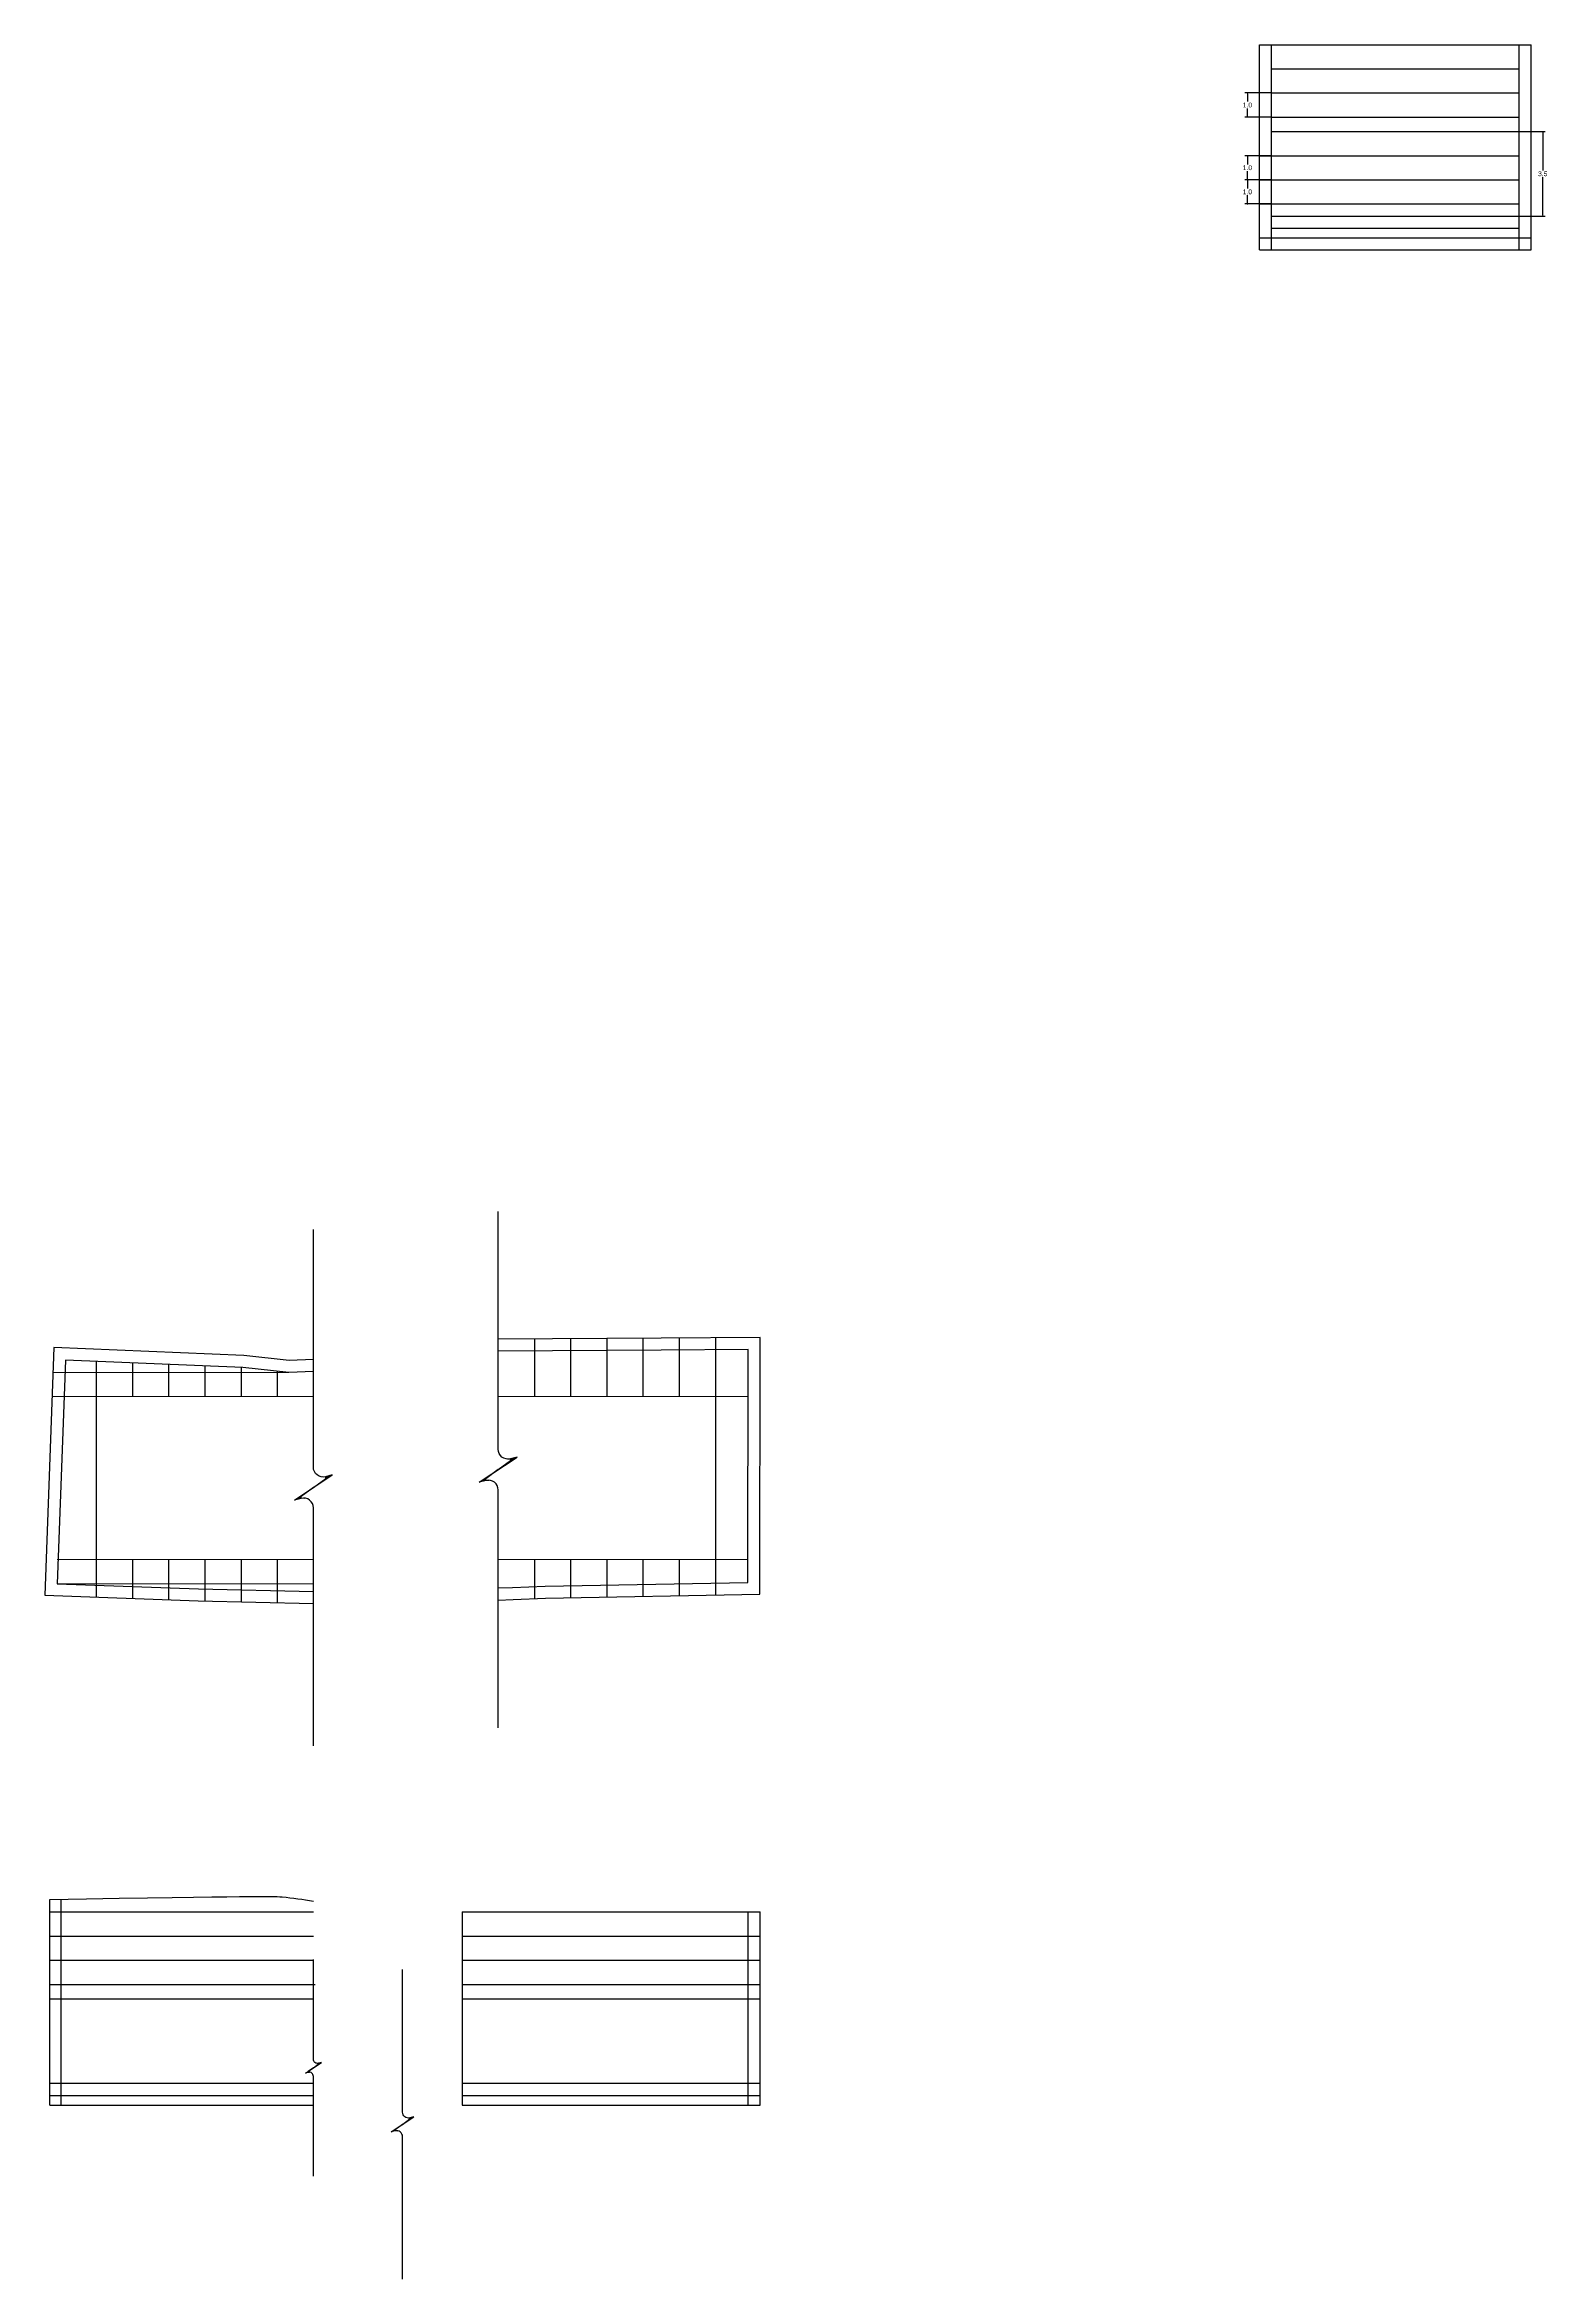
# Model space of a CAD drawing. Header units: metres. Extents: x 1491 to 3802, y 1670 to 4183.
# Drawn here: x 1572.5 to 1634.8, y 1670.1 to 1762.7 of the extents above; entities that cross this region are included whole.
import ezdxf

# ---------------------------------------------------------------- set-up
doc = ezdxf.new("R2010")
doc.units = ezdxf.units.M
doc.layers.add('04_TEXT_int_sec', color=7, linetype='Continuous')
doc.layers.add('22_BLOQUE_RECORTE', color=7, linetype='Continuous')
doc.layers.add('Lim_Hatch', color=254, linetype='Continuous', lineweight=0)
doc.styles.add('Annotative', font='Arial.ttf')
doc.dimstyles.new('Annotative_RDC', dxfattribs={"dimscale": 0.15, "dimtxt": 2, "dimasz": 0.6, "dimexe": 1, "dimexo": 0.3, "dimgap": 0.4, "dimtad": 1, "dimtih": 1, "dimtoh": 1, "dimdec": 1, "dimzin": 1, "dimdsep": 46, "dimtxsty": 'Annotative', "dimblk": 'DOT', "dimblk1": 'DOT', "dimblk2": 'DOT', "dimcen": 0.01, "dimclrd": 191, "dimclre": 191, "dimclrt": 7, "dimadec": 0, "dimazin": 0, "dimtfac": 1, "dimtdec": 1, "dimtmove": 2, "dimatfit": 3, "dimldrblk": 'DOT', "dimfxl": 1, "dimtolj": 1, "dimtzin": 0, "dimarcsym": 0})

# ---------------------------------------------------------------- blocks, each defined once
blk = doc.blocks.new('_DOT')
at = {"color": 0, "linetype": 'Continuous'}
blk.add_line((-0.5, 0), (-1, 0), dxfattribs=at)
at = {"color": 0, "linetype": 'Continuous', "const_width": 0.5}
blk.add_lwpolyline([(-0.25, 0, 1), (0.25, 0, 1)], format="xyb", close=True, dxfattribs=at)
blk = doc.blocks.new('*D26')
at = {"layer": '04_TEXT_int_sec', "color": 191, "lineweight": -2, "transparency": 16777216}
for p, q in [((1623.318, 1760.736), (1622.248, 1760.736)), ((1622.348, 1760.676), (1622.348, 1760.377)), ((1623.318, 1759.736), (1622.248, 1759.736)), ((1622.348, 1759.796), (1622.348, 1760.095))]:
    blk.add_line(p, q, dxfattribs=at)
at = {"layer": 'Defpoints', "color": 0, "transparency": 16777216}
for p in [(1623.348, 1760.736), (1622.348, 1759.736), (1623.348, 1759.736)]:
    blk.add_point(p, dxfattribs=at)
at = {"layer": '04_TEXT_int_sec', "color": 191, "lineweight": -2, "transparency": 16777216, "xscale": 0.06, "yscale": 0.06, "zscale": 0.06}
for p, rotation in [((1622.348, 1760.736), 90), ((1622.348, 1759.736), 270)]:
    blk.add_blockref('_DOT', p, dxfattribs=dict(at, rotation=rotation))
at = {"layer": '04_TEXT_int_sec', "color": 7, "transparency": 16777216, "insert": (1622.348, 1760.236), "char_height": 0.2, "attachment_point": 5, "style": 'Annotative'}
blk.add_mtext('\\A1;1.0', dxfattribs=at)
blk = doc.blocks.new('*D27')
at = {"layer": '04_TEXT_int_sec', "color": 191, "lineweight": -2, "transparency": 16777216}
for p, q in [((1633.642, 1759.136), (1634.692, 1759.136)), ((1634.592, 1759.076), (1634.592, 1757.527)), ((1634.592, 1755.696), (1634.592, 1757.245)), ((1633.642, 1755.636), (1634.692, 1755.636))]:
    blk.add_line(p, q, dxfattribs=at)
at = {"layer": 'Defpoints', "color": 0, "transparency": 16777216}
for p in [(1633.612, 1759.136), (1633.612, 1755.636), (1634.592, 1755.636)]:
    blk.add_point(p, dxfattribs=at)
at = {"layer": '04_TEXT_int_sec', "color": 191, "lineweight": -2, "transparency": 16777216, "xscale": 0.06, "yscale": 0.06, "zscale": 0.06}
for p, rotation in [((1634.592, 1759.136), 90), ((1634.592, 1755.636), 270)]:
    blk.add_blockref('_DOT', p, dxfattribs=dict(at, rotation=rotation))
at = {"layer": '04_TEXT_int_sec', "color": 7, "transparency": 16777216, "insert": (1634.592, 1757.386), "char_height": 0.2, "attachment_point": 5, "style": 'Annotative'}
blk.add_mtext('\\A1;3.5', dxfattribs=at)
blk = doc.blocks.new('*D28')
at = {"layer": '04_TEXT_int_sec', "color": 191, "lineweight": -2, "transparency": 16777216}
for p, q in [((1623.318, 1758.136), (1622.248, 1758.136)), ((1622.348, 1758.076), (1622.348, 1757.777)), ((1623.318, 1757.136), (1622.248, 1757.136)), ((1622.348, 1757.196), (1622.348, 1757.495))]:
    blk.add_line(p, q, dxfattribs=at)
at = {"layer": 'Defpoints', "color": 0, "transparency": 16777216}
for p in [(1623.348, 1758.136), (1622.348, 1757.136), (1623.348, 1757.136)]:
    blk.add_point(p, dxfattribs=at)
at = {"layer": '04_TEXT_int_sec', "color": 191, "lineweight": -2, "transparency": 16777216, "xscale": 0.06, "yscale": 0.06, "zscale": 0.06}
for p, rotation in [((1622.348, 1758.136), 90), ((1622.348, 1757.136), 270)]:
    blk.add_blockref('_DOT', p, dxfattribs=dict(at, rotation=rotation))
at = {"layer": '04_TEXT_int_sec', "color": 7, "transparency": 16777216, "insert": (1622.348, 1757.636), "char_height": 0.2, "attachment_point": 5, "style": 'Annotative'}
blk.add_mtext('\\A1;1.0', dxfattribs=at)
blk = doc.blocks.new('*D29')
at = {"layer": '04_TEXT_int_sec', "color": 191, "lineweight": -2, "transparency": 16777216}
for p, q in [((1623.318, 1757.136), (1622.248, 1757.136)), ((1622.348, 1757.076), (1622.348, 1756.777)), ((1623.318, 1756.136), (1622.248, 1756.136)), ((1622.348, 1756.196), (1622.348, 1756.495))]:
    blk.add_line(p, q, dxfattribs=at)
at = {"layer": 'Defpoints', "color": 0, "transparency": 16777216}
for p in [(1623.348, 1757.136), (1622.348, 1756.136), (1623.348, 1756.136)]:
    blk.add_point(p, dxfattribs=at)
at = {"layer": '04_TEXT_int_sec', "color": 191, "lineweight": -2, "transparency": 16777216, "xscale": 0.06, "yscale": 0.06, "zscale": 0.06}
for p, rotation in [((1622.348, 1757.136), 90), ((1622.348, 1756.136), 270)]:
    blk.add_blockref('_DOT', p, dxfattribs=dict(at, rotation=rotation))
at = {"layer": '04_TEXT_int_sec', "color": 7, "transparency": 16777216, "insert": (1622.348, 1756.636), "char_height": 0.2, "attachment_point": 5, "style": 'Annotative'}
blk.add_mtext('\\A1;1.0', dxfattribs=at)
blk = doc.blocks.new('*U52')
at = {"layer": '22_BLOQUE_RECORTE', "linetype": 'Continuous'}
h = blk.add_hatch(color=191, dxfattribs=at)
h.dxf.hatch_style = 1
h.paths.add_polyline_path([(-1.16, 1.75), (-1, 1.13, -0.078331), (-0.98, 0.85), (-0.96, 1.1, -0.700782), (-0.84, 1.14), (0, 0)])
h = blk.add_hatch(color=191, dxfattribs=at)
h.dxf.hatch_style = 1
h.paths.add_polyline_path([(1, -1.13, -0.078331), (0.98, -0.85), (0.96, -1.1, -0.700782), (0.84, -1.14), (0, 0), (1.16, -1.75)])
at = {"layer": '22_BLOQUE_RECORTE', "color": 191, "linetype": 'Continuous'}
for points in [[(-23.88, 0), (-1.88, 0, 0.490659), (-1, 1.13), (-1.16, 1.75), (1.16, -1.75), (1, -1.13, -0.490659), (1.88, 0), (23.88, 0)], [(0, 0), (-0.84, 1.14, 0.700782), (-0.96, 1.1), (-0.98, 0.85)], [(0, 0), (0.84, -1.14, 0.700782), (0.96, -1.1), (0.98, -0.85)]]:
    blk.add_lwpolyline(points, format="xyb", dxfattribs=at)

msp = doc.modelspace()

# ---------------------------------------------------------------- linework, layer by layer
for p, q in [((1622.848, 1762.736), (1634.112, 1762.736)), ((1622.848, 1754.236), (1622.848, 1762.736)), ((1623.348, 1754.236), (1623.348, 1762.736)), ((1633.612, 1754.236), (1633.612, 1762.736)), ((1634.112, 1754.236), (1634.112, 1762.736)), ((1623.348, 1761.736), (1633.612, 1761.736)), ((1623.348, 1760.736), (1633.612, 1760.736)), ((1623.348, 1759.736), (1633.612, 1759.736)), ((1623.348, 1759.136), (1633.612, 1759.136)), ((1622.848, 1758.136), (1633.612, 1758.136)), ((1622.848, 1757.136), (1633.612, 1757.136)), ((1622.848, 1756.136), (1633.612, 1756.136)), ((1623.348, 1755.636), (1633.612, 1755.636)), ((1623.348, 1755.136), (1633.612, 1755.136)), ((1623.348, 1754.736), (1633.612, 1754.736)), ((1592.795, 1709.097), (1592.795, 1706.711)), ((1594.295, 1709.108), (1594.295, 1706.711)), ((1595.795, 1709.118), (1595.795, 1706.711)), ((1595.795, 1709.118), (1595.795, 1706.711)), ((1597.295, 1709.128), (1597.295, 1706.711)), ((1598.795, 1709.139), (1598.795, 1706.711)), ((1600.295, 1709.149), (1600.295, 1698.484)), ((1574.634, 1708.169), (1574.634, 1698.399)), ((1576.134, 1708.106), (1576.134, 1706.711)), ((1577.634, 1708.042), (1577.634, 1706.711)), ((1579.134, 1707.979), (1579.134, 1706.711)), ((1580.634, 1707.915), (1580.634, 1706.711)), ((1582.134, 1707.761), (1582.134, 1706.711)), ((1576.134, 1699.957), (1576.134, 1698.343)), ((1577.634, 1699.957), (1577.634, 1698.287)), ((1579.134, 1699.957), (1579.134, 1698.235)), ((1580.634, 1699.957), (1580.634, 1698.201)), ((1582.134, 1699.957), (1582.134, 1698.168)), ((1592.795, 1699.957), (1592.795, 1698.335)), ((1594.295, 1699.957), (1594.295, 1698.371)), ((1595.795, 1699.957), (1595.795, 1698.399)), ((1595.795, 1699.957), (1595.795, 1698.399)), ((1597.295, 1699.957), (1597.295, 1698.428)), ((1598.795, 1699.957), (1598.795, 1698.456)), ((1572.703, 1677.353), (1572.703, 1685.877)), ((1573.182, 1677.353), (1573.182, 1685.884)), ((1572.703, 1685.353), (1583.634, 1685.353)), ((1589.795, 1685.353), (1602.156, 1685.353)), ((1601.657, 1677.353), (1601.657, 1685.353)), ((1602.156, 1677.353), (1602.156, 1685.353)), ((1572.703, 1684.353), (1583.634, 1684.353)), ((1589.795, 1684.353), (1602.156, 1684.353)), ((1572.703, 1683.353), (1583.634, 1683.353)), ((1589.795, 1683.353), (1602.156, 1683.353)), ((1572.703, 1682.353), (1583.714, 1682.353)), ((1572.703, 1681.753), (1583.634, 1681.753)), ((1589.795, 1682.353), (1602.156, 1682.353)), ((1589.795, 1681.753), (1602.156, 1681.753)), ((1572.703, 1678.253), (1583.634, 1678.253)), ((1589.795, 1678.253), (1602.156, 1678.253)), ((1572.703, 1677.753), (1583.634, 1677.753)), ((1572.703, 1677.353), (1583.634, 1677.353)), ((1589.795, 1677.753), (1602.156, 1677.753)), ((1589.795, 1677.353), (1602.156, 1677.353))]:
    msp.add_line(p, q)
for points in [[(1583.634, 1708.251), (1582.627, 1708.21), (1580.746, 1708.409), (1572.878, 1708.742), (1572.496, 1698.478), (1578.863, 1698.241), (1583.634, 1698.134)], [(1591.295, 1698.282), (1591.911, 1698.304), (1591.911, 1698.304), (1593.26, 1698.352), (1602.134, 1698.518), (1602.156, 1709.162), (1598.051, 1709.134), (1591.295, 1709.087)], [(1591.295, 1698.78), (1591.894, 1698.802), (1593.246, 1698.85), (1601.637, 1699.007), (1601.657, 1708.661), (1598.054, 1708.636), (1591.295, 1708.589)], [(1583.634, 1707.752), (1582.611, 1707.711), (1580.709, 1707.912), (1573.357, 1708.223), (1573.012, 1698.957), (1578.878, 1698.739), (1583.634, 1698.632)]]:
    msp.add_lwpolyline(points)
at = {"color": 8, "linetype": 'Continuous', "ltscale": 12}
msp.add_open_spline([(1572.703, 1685.877), (1581.346, 1686.008), (1582.279, 1686.026), (1583.202, 1685.869), (1583.634, 1685.808)], degree=3, knots=[0.059662, 0.059662, 0.059662, 0.059662, 1.131121, 2.071646, 2.071646, 2.071646, 2.071646], dxfattribs=at)
at = {"layer": '04_TEXT_int_sec'}
for p, q in [((1622.848, 1754.736), (1634.112, 1754.736)), ((1622.848, 1754.236), (1634.112, 1754.236)), ((1589.795, 1685.353), (1589.795, 1677.353))]:
    msp.add_line(p, q, dxfattribs=at)
at = {"layer": 'Lim_Hatch'}
for p, q in [((1582.611, 1707.711), (1572.839, 1707.711)), ((1583.634, 1706.711), (1572.802, 1706.711)), ((1601.653, 1706.711), (1591.295, 1706.711)), ((1573.012, 1699.957), (1583.634, 1699.957)), ((1591.295, 1699.957), (1601.639, 1699.957)), ((1573.012, 1698.957), (1583.634, 1698.957))]:
    msp.add_line(p, q, dxfattribs=at)

# ---------------------------------------------------------------- block references
at = {"layer": '22_BLOQUE_RECORTE', "rotation": 90}
for p, xscale, yscale, zscale in [((1591.295, 1703.684), 0.448, 0.448, 0.448), ((1583.634, 1702.943), 0.448, 0.448, 0.448), ((1583.634, 1678.896), 0.18816, 0.18816, 0.18816), ((1587.331, 1676.55), 0.2688, 0.2688, 0.2688)]:
    msp.add_blockref('*U52', p, dxfattribs=dict(at, xscale=xscale, yscale=yscale, zscale=zscale))

# ---------------------------------------------------------------- dimensions: what is measured, and where the dimension line sits
at = {"layer": '04_TEXT_int_sec'}
for base, p1, p2, picture, middle in [((1622.348, 1759.736), (1623.348, 1760.736), (1623.348, 1759.736), '*D26', (1622.348, 1760.236)), ((1634.592, 1755.636), (1633.612, 1759.136), (1633.612, 1755.636), '*D27', (1634.592, 1757.386)), ((1622.348, 1757.136), (1623.348, 1758.136), (1623.348, 1757.136), '*D28', (1622.348, 1757.636)), ((1622.348, 1756.136), (1623.348, 1757.136), (1623.348, 1756.136), '*D29', (1622.348, 1756.636))]:
    dim = msp.add_linear_dim(base=base, p1=p1, p2=p2, angle=90, dimstyle='Annotative_RDC', dxfattribs=at)
    dim.commit()
    dim.dimension.update_dxf_attribs({"geometry": picture, "text_midpoint": middle})

doc.saveas('drawing.dxf')
